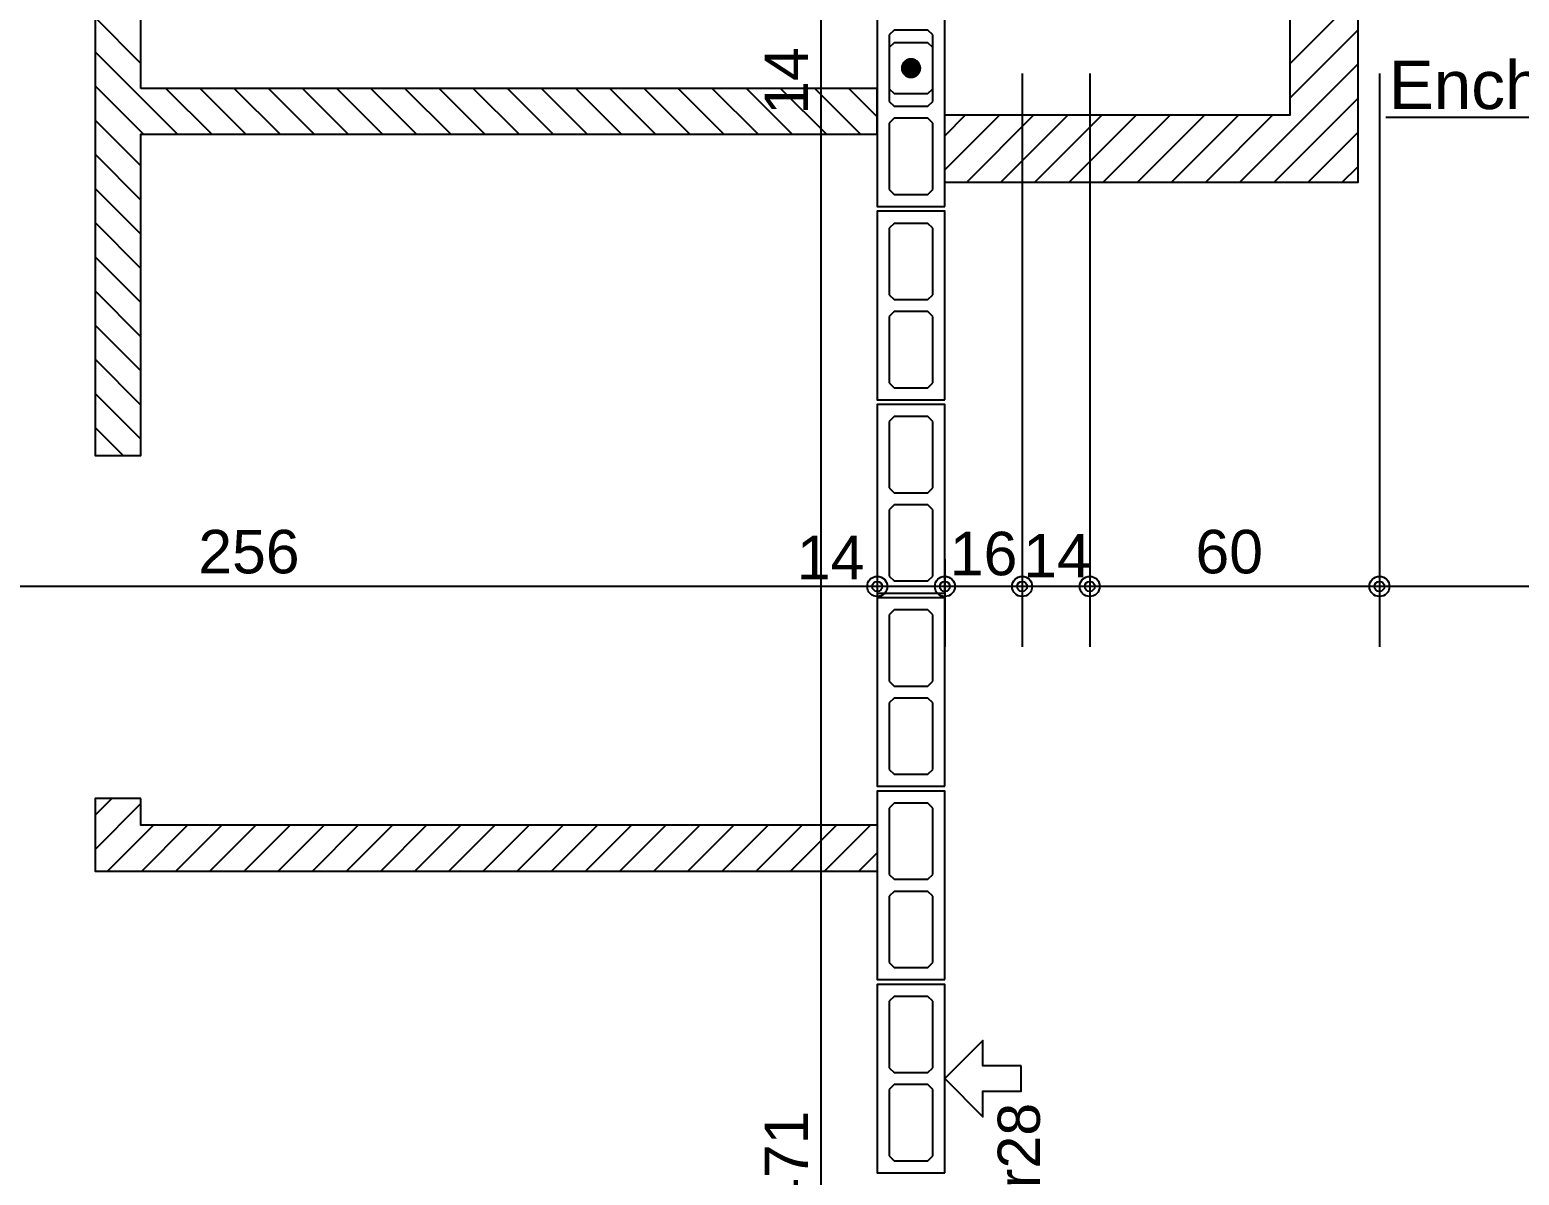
# Model space of a CAD drawing. Extents: x 0 to 119, y 0 to 84.
# Drawn here: x 29.83 to 36, y 44.73 to 49.47 of the extents above; entities that cross this region are included whole.
import ezdxf

# ---------------------------------------------------------------- set-up
doc = ezdxf.new("R2010")
doc.units = 0
doc.header["$MEASUREMENT"] = 0
doc.linetypes.add('ESTILO_TQS_0005', pattern=[0.4, 0.3, -0.1])
for name, color, linetype in [('27', 250, 'CONTINUOUS'), ('29', 9, 'CONTINUOUS'), ('3', 7, 'CONTINUOUS'), ('35', 255, 'CONTINUOUS')]:
    doc.layers.add(name, color=color, linetype=linetype)
doc.styles.add('TQS_ARIAL', font='arial.ttf')

msp = doc.modelspace()

# ---------------------------------------------------------------- linework, layer by layer
at = {"layer": '27', "color": 250, "linetype": 'ESTILO_TQS_0005'}
for points in [[(33.5478, 49.155), (33.5678, 49.175), (33.5678, 49.45), (33.5478, 49.47), (33.4078, 49.47), (33.3878, 49.45), (33.3878, 49.175), (33.4078, 49.155), (33.5478, 49.155)], [(33.5478, 48.79), (33.5678, 48.81), (33.5678, 49.085), (33.5478, 49.105), (33.4078, 49.105), (33.3878, 49.085), (33.3878, 48.81), (33.4078, 48.79), (33.5478, 48.79)], [(33.5478, 48.355), (33.5678, 48.375), (33.5678, 48.65), (33.5478, 48.67), (33.4078, 48.67), (33.3878, 48.65), (33.3878, 48.375), (33.4078, 48.355), (33.5478, 48.355)], [(33.5478, 47.99), (33.5678, 48.01), (33.5678, 48.285), (33.5478, 48.305), (33.4078, 48.305), (33.3878, 48.285), (33.3878, 48.01), (33.4078, 47.99), (33.5478, 47.99)], [(33.5478, 47.555), (33.5678, 47.575), (33.5678, 47.85), (33.5478, 47.87), (33.4078, 47.87), (33.3878, 47.85), (33.3878, 47.575), (33.4078, 47.555), (33.5478, 47.555)], [(33.5478, 47.19), (33.5678, 47.21), (33.5678, 47.485), (33.5478, 47.505), (33.4078, 47.505), (33.3878, 47.485), (33.3878, 47.21), (33.4078, 47.19), (33.5478, 47.19)], [(33.5478, 46.755), (33.5678, 46.775), (33.5678, 47.05), (33.5478, 47.07), (33.4078, 47.07), (33.3878, 47.05), (33.3878, 46.775), (33.4078, 46.755), (33.5478, 46.755)], [(33.5478, 46.39), (33.5678, 46.41), (33.5678, 46.685), (33.5478, 46.705), (33.4078, 46.705), (33.3878, 46.685), (33.3878, 46.41), (33.4078, 46.39), (33.5478, 46.39)], [(33.5478, 45.955), (33.5678, 45.975), (33.5678, 46.25), (33.5478, 46.27), (33.4078, 46.27), (33.3878, 46.25), (33.3878, 45.975), (33.4078, 45.955), (33.5478, 45.955)], [(33.5478, 45.59), (33.5678, 45.61), (33.5678, 45.885), (33.5478, 45.905), (33.4078, 45.905), (33.3878, 45.885), (33.3878, 45.61), (33.4078, 45.59), (33.5478, 45.59)], [(33.5478, 45.155), (33.5678, 45.175), (33.5678, 45.45), (33.5478, 45.47), (33.4078, 45.47), (33.3878, 45.45), (33.3878, 45.175), (33.4078, 45.155), (33.5478, 45.155)], [(33.5478, 44.79), (33.5678, 44.81), (33.5678, 45.085), (33.5478, 45.105), (33.4078, 45.105), (33.3878, 45.085), (33.3878, 44.81), (33.4078, 44.79), (33.5478, 44.79)]]:
    msp.add_lwpolyline(points, dxfattribs=at)
at = {"layer": '29', "color": 9, "linetype": 'Continuous'}
for p, q in [((35.047842, 49.331399), (35.256443, 49.54)), ((30.098202, 49.522021), (30.287842, 49.332381)), ((35.047842, 49.189978), (35.327842, 49.469978)), ((30.098202, 49.3806), (30.439942, 49.03886)), ((34.838241, 48.838956), (35.327842, 49.328557)), ((30.098202, 49.239178), (30.298521, 49.03886)), ((30.391883, 49.228341), (30.581363, 49.03886)), ((30.533304, 49.228341), (30.722785, 49.03886)), ((30.674726, 49.228341), (30.864206, 49.03886)), ((30.816147, 49.228341), (31.005627, 49.03886)), ((30.957568, 49.228341), (31.147049, 49.03886)), ((31.09899, 49.228341), (31.28847, 49.03886)), ((31.240411, 49.228341), (31.429892, 49.03886)), ((31.381832, 49.228341), (31.571313, 49.03886)), ((31.523254, 49.228341), (31.712734, 49.03886)), ((31.664675, 49.228341), (31.854156, 49.03886)), ((31.806097, 49.228341), (31.995577, 49.03886)), ((31.947518, 49.228341), (32.136998, 49.03886)), ((32.088939, 49.228341), (32.27842, 49.03886)), ((32.230361, 49.228341), (32.419841, 49.03886)), ((32.371782, 49.228341), (32.561262, 49.03886)), ((32.513203, 49.228341), (32.702684, 49.03886)), ((32.654625, 49.228341), (32.844105, 49.03886)), ((32.796046, 49.228341), (32.985526, 49.03886)), ((32.937467, 49.228341), (33.126948, 49.03886)), ((33.078889, 49.228341), (33.268369, 49.03886)), ((33.22031, 49.228341), (33.3378, 49.110851)), ((34.979663, 48.838956), (35.327842, 49.187135)), ((33.6178, 48.891306), (33.845395, 49.118902)), ((33.6178, 49.032728), (33.703974, 49.118902)), ((33.706871, 48.838956), (33.986816, 49.118902)), ((33.848292, 48.838956), (34.128238, 49.118902)), ((33.989713, 48.838956), (34.269659, 49.118902)), ((34.131135, 48.838956), (34.411081, 49.118902)), ((34.272556, 48.838956), (34.552502, 49.118902)), ((34.413977, 48.838956), (34.693923, 49.118902)), ((34.555399, 48.838956), (34.835345, 49.118902)), ((34.69682, 48.838956), (34.976766, 49.118902)), ((30.098202, 49.097757), (30.287842, 48.908117)), ((35.121084, 48.838956), (35.327842, 49.045714)), ((30.098202, 48.956336), (30.287842, 48.766696)), ((35.262506, 48.838956), (35.327842, 48.904292)), ((30.098202, 48.814914), (30.287842, 48.625275)), ((30.098202, 48.673493), (30.287842, 48.483853)), ((30.098202, 48.532072), (30.287842, 48.342432)), ((30.098202, 48.39065), (30.287842, 48.201011)), ((30.098202, 48.249229), (30.287842, 48.059589)), ((30.098202, 48.107808), (30.287842, 47.918168)), ((30.098202, 47.966386), (30.287842, 47.776746)), ((30.098202, 47.824965), (30.213876, 47.709291)), ((30.098255, 46.220289), (30.166931, 46.288965)), ((30.098306, 46.078919), (30.288184, 46.268797)), ((30.149772, 45.988964), (30.339781, 46.178973)), ((30.291193, 45.988964), (30.481227, 46.178998)), ((30.432615, 45.988964), (30.622673, 46.179023)), ((30.574036, 45.988964), (30.76412, 46.179048)), ((30.715457, 45.988964), (30.905566, 46.179072)), ((30.856879, 45.988964), (31.047012, 46.179097)), ((30.9983, 45.988964), (31.188459, 46.179122)), ((31.139721, 45.988964), (31.329905, 46.179147)), ((31.281143, 45.988964), (31.471351, 46.179172)), ((31.422564, 45.988964), (31.612797, 46.179197)), ((31.563985, 45.988964), (31.754244, 46.179222)), ((31.705407, 45.988964), (31.89569, 46.179247)), ((31.846828, 45.988964), (32.037136, 46.179272)), ((31.988249, 45.988964), (32.178583, 46.179297)), ((32.129671, 45.988964), (32.320029, 46.179322)), ((32.271092, 45.988964), (32.461475, 46.179347)), ((32.412514, 45.988964), (32.602921, 46.179372)), ((32.553935, 45.988964), (32.744368, 46.179396)), ((32.695356, 45.988964), (32.885814, 46.179421)), ((32.836778, 45.988964), (33.02726, 46.179446)), ((32.978199, 45.988964), (33.168706, 46.179471)), ((33.11962, 45.988964), (33.310153, 46.179496)), ((33.261042, 45.988964), (33.338209, 46.066131))]:
    msp.add_line(p, q, dxfattribs=at)
for points in [[(30.287842, 49.228341), (30.287842, 49.54), (30.098202, 49.54), (30.098202, 47.709291), (30.287842, 47.709291), (30.287842, 49.03886), (33.3378, 49.03886), (33.3378, 49.228341), (30.287842, 49.228341)], [(33.6178, 49.118902), (35.047842, 49.118902), (35.047842, 49.54), (35.327842, 49.54), (35.327842, 48.838956), (33.6178, 48.838956), (33.6178, 49.118902)], [(30.288165, 46.288965), (30.09823, 46.288965), (30.098339, 45.988964), (33.338209, 45.988964), (33.338209, 46.179501), (30.288269, 46.178964), (30.288165, 46.288965)]]:
    msp.add_lwpolyline(points, dxfattribs=at)
at = {"layer": '3', "color": 7, "linetype": 'Continuous'}
for p, q in [((33.4078, 49.4175), (33.3878, 49.3975)), ((33.5478, 49.4175), (33.4078, 49.4175)), ((33.5678, 49.3975), (33.5478, 49.4175)), ((33.3878, 49.3975), (33.3878, 49.2275)), ((33.5678, 49.2275), (33.5678, 49.3975)), ((33.3878, 49.2275), (33.4078, 49.2075)), ((33.5478, 49.2075), (33.5678, 49.2275)), ((33.4078, 49.2075), (33.5478, 49.2075))]:
    msp.add_line(p, q, dxfattribs=at)
for points in [[(33.6178, 48.74), (33.6178, 49.52), (33.3378, 49.52), (33.3378, 48.74), (33.6178, 48.74)], [(33.4778, 49.3131), (33.477861, 49.313097), (33.477921, 49.313088), (33.47798, 49.313072), (33.478037, 49.313051), (33.478091, 49.313025), (33.478143, 49.312992), (33.478191, 49.312955), (33.478235, 49.312913), (33.478274, 49.312867), (33.478309, 49.312817), (33.478339, 49.312764), (33.478363, 49.312708), (33.478381, 49.31265), (33.478393, 49.312591), (33.478399, 49.31253), (33.478399, 49.31247), (33.478393, 49.312409), (33.478381, 49.31235), (33.478363, 49.312292), (33.478339, 49.312236), (33.478309, 49.312183), (33.478274, 49.312133), (33.478235, 49.312087), (33.478191, 49.312045), (33.478143, 49.312008), (33.478091, 49.311975), (33.478037, 49.311949), (33.47798, 49.311928), (33.477921, 49.311912), (33.477861, 49.311903), (33.4778, 49.3119), (33.4778, 49.3503), (33.473976, 49.350106), (33.470191, 49.349526), (33.466484, 49.348566), (33.462893, 49.347237), (33.459456, 49.34555), (33.456206, 49.343525), (33.453178, 49.341181), (33.450403, 49.338543), (33.447909, 49.335638), (33.445721, 49.332495), (33.443863, 49.329147), (33.442353, 49.325628), (33.441207, 49.321975), (33.440436, 49.318224), (33.440049, 49.314415), (33.440049, 49.310585), (33.440436, 49.306776), (33.441207, 49.303025), (33.442353, 49.299372), (33.443863, 49.295853), (33.445721, 49.292505), (33.447909, 49.289362), (33.450403, 49.286457), (33.453178, 49.283819), (33.456206, 49.281475), (33.459456, 49.27945), (33.462893, 49.277763), (33.466484, 49.276434), (33.470191, 49.275474), (33.473976, 49.274894), (33.4778, 49.2747), (33.4778, 49.3131)], [(33.4778, 49.3119), (33.477739, 49.311903), (33.477679, 49.311912), (33.47762, 49.311928), (33.477563, 49.311949), (33.477509, 49.311975), (33.477457, 49.312008), (33.477409, 49.312045), (33.477365, 49.312087), (33.477326, 49.312133), (33.477291, 49.312183), (33.477261, 49.312236), (33.477237, 49.312292), (33.477219, 49.31235), (33.477207, 49.312409), (33.477201, 49.31247), (33.477201, 49.31253), (33.477207, 49.312591), (33.477219, 49.31265), (33.477237, 49.312708), (33.477261, 49.312764), (33.477291, 49.312817), (33.477326, 49.312867), (33.477365, 49.312913), (33.477409, 49.312955), (33.477457, 49.312992), (33.477509, 49.313025), (33.477563, 49.313051), (33.47762, 49.313072), (33.477679, 49.313088), (33.477739, 49.313097), (33.4778, 49.3131), (33.4778, 49.2747), (33.481624, 49.274894), (33.485409, 49.275474), (33.489116, 49.276434), (33.492707, 49.277763), (33.496144, 49.27945), (33.499394, 49.281475), (33.502422, 49.283819), (33.505197, 49.286457), (33.507691, 49.289362), (33.509879, 49.292505), (33.511737, 49.295853), (33.513247, 49.299372), (33.514393, 49.303025), (33.515164, 49.306776), (33.515551, 49.310585), (33.515551, 49.314415), (33.515164, 49.318224), (33.514393, 49.321975), (33.513247, 49.325628), (33.511737, 49.329147), (33.509879, 49.332495), (33.507691, 49.335638), (33.505197, 49.338543), (33.502422, 49.341181), (33.499394, 49.343525), (33.496144, 49.34555), (33.492707, 49.347237), (33.489116, 49.348566), (33.485409, 49.349526), (33.481624, 49.350106), (33.4778, 49.3503), (33.4778, 49.3119)], [(33.6178, 47.94), (33.6178, 48.72), (33.3378, 48.72), (33.3378, 47.94), (33.6178, 47.94)], [(33.6178, 47.14), (33.6178, 47.92), (33.3378, 47.92), (33.3378, 47.14), (33.6178, 47.14)], [(33.6178, 46.34), (33.6178, 47.12), (33.3378, 47.12), (33.3378, 46.34), (33.6178, 46.34)], [(33.6178, 45.54), (33.6178, 46.32), (33.3378, 46.32), (33.3378, 45.54), (33.6178, 45.54)], [(33.6178, 44.74), (33.6178, 45.52), (33.3378, 45.52), (33.3378, 44.74), (33.6178, 44.74)], [(33.933747, 45.182658), (33.775774, 45.182658), (33.775774, 45.287974), (33.6178, 45.13), (33.775774, 44.972026), (33.775774, 45.077342), (33.933747, 45.077342), (33.933747, 45.182658)]]:
    msp.add_lwpolyline(points, dxfattribs=at)
msp.add_circle((33.4778, 49.3125), 0.0372, dxfattribs=at)
for points in [[(33.440049, 49.314415), (33.440049, 49.310585), (33.440436, 49.318224)], [(33.440049, 49.310585), (33.440436, 49.306776), (33.440436, 49.318224)], [(33.440436, 49.318224), (33.440436, 49.306776), (33.441207, 49.321975)], [(33.440436, 49.306776), (33.441207, 49.303025), (33.441207, 49.321975)], [(33.441207, 49.321975), (33.441207, 49.303025), (33.442353, 49.325628)], [(33.441207, 49.303025), (33.442353, 49.299372), (33.442353, 49.325628)], [(33.442353, 49.325628), (33.442353, 49.299372), (33.443863, 49.329147)], [(33.442353, 49.299372), (33.443863, 49.295853), (33.443863, 49.329147)], [(33.443863, 49.329147), (33.443863, 49.295853), (33.445721, 49.332495)], [(33.443863, 49.295853), (33.445721, 49.292505), (33.445721, 49.332495)], [(33.445721, 49.332495), (33.445721, 49.292505), (33.447909, 49.335638)], [(33.445721, 49.292505), (33.447909, 49.289362), (33.447909, 49.335638)], [(33.447909, 49.335638), (33.447909, 49.289362), (33.450403, 49.338543)], [(33.447909, 49.289362), (33.450403, 49.286457), (33.450403, 49.338543)], [(33.450403, 49.338543), (33.450403, 49.286457), (33.453178, 49.341181)], [(33.450403, 49.286457), (33.453178, 49.283819), (33.453178, 49.341181)], [(33.453178, 49.341181), (33.453178, 49.283819), (33.456206, 49.343525)], [(33.453178, 49.283819), (33.456206, 49.281475), (33.456206, 49.343525)], [(33.456206, 49.343525), (33.456206, 49.281475), (33.459456, 49.34555)], [(33.456206, 49.281475), (33.459456, 49.27945), (33.459456, 49.34555)], [(33.459456, 49.34555), (33.459456, 49.27945), (33.462893, 49.347237)], [(33.459456, 49.27945), (33.462893, 49.277763), (33.462893, 49.347237)], [(33.462893, 49.347237), (33.462893, 49.277763), (33.466484, 49.348566)], [(33.462893, 49.277763), (33.466484, 49.276434), (33.466484, 49.348566)], [(33.466484, 49.348566), (33.466484, 49.276434), (33.470191, 49.349526)], [(33.466484, 49.276434), (33.470191, 49.275474), (33.470191, 49.349526)], [(33.473976, 49.274894), (33.473976, 49.350106), (33.470191, 49.275474)], [(33.470191, 49.349526), (33.470191, 49.275474), (33.473976, 49.350106)], [(33.473976, 49.274894), (33.4778, 49.3131), (33.4778, 49.3503)], [(33.473976, 49.274894), (33.4778, 49.3503), (33.473976, 49.350106)], [(33.473976, 49.274894), (33.4778, 49.2747), (33.4778, 49.3131)], [(33.477365, 49.312087), (33.4778, 49.3119), (33.477326, 49.312133)], [(33.4778, 49.3119), (33.4778, 49.3119), (33.477326, 49.312133)], [(33.477326, 49.312133), (33.4778, 49.3119), (33.477326, 49.312133)], [(33.4778, 49.3119), (33.4778, 49.3119), (33.477326, 49.312133)], [(33.477326, 49.312133), (33.4778, 49.3119), (33.477326, 49.312133)], [(33.4778, 49.3119), (33.4778, 49.3119), (33.477326, 49.312133)], [(33.477409, 49.312045), (33.4778, 49.3119), (33.477365, 49.312087)], [(33.4778, 49.3119), (33.4778, 49.3119), (33.477365, 49.312087)], [(33.477365, 49.312087), (33.4778, 49.3119), (33.477365, 49.312087)], [(33.4778, 49.3119), (33.4778, 49.3119), (33.477365, 49.312087)], [(33.477457, 49.312008), (33.4778, 49.3119), (33.477409, 49.312045)], [(33.4778, 49.3119), (33.4778, 49.3119), (33.477409, 49.312045)], [(33.477509, 49.311975), (33.4778, 49.3119), (33.477457, 49.312008)], [(33.4778, 49.3119), (33.4778, 49.3119), (33.477457, 49.312008)], [(33.47762, 49.311928), (33.4778, 49.3119), (33.477509, 49.311975)], [(33.4778, 49.3119), (33.4778, 49.3119), (33.477509, 49.311975)], [(33.4778, 49.3119), (33.4778, 49.3119), (33.47762, 49.311928)], [(33.4778, 49.3119), (33.4778, 49.3119), (33.47762, 49.311928)], [(33.4778, 49.3119), (33.481624, 49.350106), (33.4778, 49.3503)], [(33.4778, 49.3119), (33.4778, 49.2747), (33.481624, 49.350106)], [(33.4778, 49.2747), (33.481624, 49.274894), (33.481624, 49.350106)], [(33.4778, 49.3131), (33.478274, 49.312867), (33.4778, 49.3131)], [(33.478274, 49.312867), (33.478274, 49.312867), (33.4778, 49.3131)], [(33.4778, 49.3131), (33.478274, 49.312867), (33.4778, 49.3131)], [(33.478274, 49.312867), (33.478274, 49.312867), (33.4778, 49.3131)], [(33.4778, 49.3131), (33.478274, 49.312867), (33.4778, 49.3131)], [(33.478274, 49.312867), (33.478235, 49.312913), (33.4778, 49.3131)], [(33.4778, 49.3131), (33.478235, 49.312913), (33.4778, 49.3131)], [(33.478235, 49.312913), (33.478235, 49.312913), (33.4778, 49.3131)], [(33.4778, 49.3131), (33.478235, 49.312913), (33.4778, 49.3131)], [(33.478235, 49.312913), (33.478191, 49.312955), (33.4778, 49.3131)], [(33.4778, 49.3131), (33.478191, 49.312955), (33.4778, 49.3131)], [(33.478191, 49.312955), (33.478143, 49.312992), (33.4778, 49.3131)], [(33.4778, 49.3131), (33.478143, 49.312992), (33.4778, 49.3131)], [(33.478143, 49.312992), (33.478091, 49.313025), (33.4778, 49.3131)], [(33.4778, 49.3131), (33.478091, 49.313025), (33.4778, 49.3131)], [(33.478091, 49.313025), (33.47798, 49.313072), (33.4778, 49.3131)], [(33.4778, 49.3131), (33.47798, 49.313072), (33.4778, 49.3131)], [(33.47798, 49.313072), (33.4778, 49.3131), (33.4778, 49.3131)], [(33.4778, 49.3131), (33.4778, 49.3131), (33.4778, 49.3131)], [(33.4778, 49.3131), (33.4778, 49.3131), (33.4778, 49.3131)], [(33.4778, 49.3131), (33.4778, 49.3131), (33.4778, 49.3131)], [(33.4778, 49.3131), (33.4778, 49.3131), (33.4778, 49.3131)], [(33.4778, 49.3131), (33.4778, 49.3131), (33.4778, 49.3131)], [(33.4778, 49.3131), (33.4778, 49.3131), (33.4778, 49.3131)], [(33.4778, 49.3131), (33.4778, 49.3131), (33.4778, 49.3131)], [(33.4778, 49.3131), (33.4778, 49.3131), (33.4778, 49.3131)], [(33.4778, 49.3131), (33.4778, 49.3131), (33.4778, 49.3131)], [(33.4778, 49.3131), (33.4778, 49.3131), (33.4778, 49.3131)], [(33.4778, 49.3131), (33.4778, 49.3131), (33.4778, 49.3131)], [(33.4778, 49.3131), (33.4778, 49.3131), (33.4778, 49.3131)], [(33.4778, 49.3119), (33.4778, 49.3119), (33.4778, 49.3119)], [(33.4778, 49.3119), (33.4778, 49.3119), (33.4778, 49.3119)], [(33.4778, 49.3119), (33.4778, 49.3119), (33.4778, 49.3119)], [(33.4778, 49.3119), (33.4778, 49.3119), (33.4778, 49.3119)], [(33.4778, 49.3119), (33.4778, 49.3119), (33.4778, 49.3119)], [(33.4778, 49.3119), (33.4778, 49.3119), (33.4778, 49.3119)], [(33.4778, 49.3119), (33.4778, 49.3119), (33.4778, 49.3119)], [(33.4778, 49.3119), (33.4778, 49.3119), (33.4778, 49.3119)], [(33.4778, 49.3119), (33.4778, 49.3119), (33.4778, 49.3119)], [(33.4778, 49.3119), (33.4778, 49.3119), (33.4778, 49.3119)], [(33.4778, 49.3119), (33.4778, 49.3119), (33.4778, 49.3119)], [(33.4778, 49.3119), (33.4778, 49.3119), (33.4778, 49.3119)], [(33.481624, 49.350106), (33.481624, 49.274894), (33.485409, 49.349526)], [(33.481624, 49.274894), (33.485409, 49.275474), (33.485409, 49.349526)], [(33.485409, 49.349526), (33.485409, 49.275474), (33.489116, 49.348566)], [(33.485409, 49.275474), (33.489116, 49.276434), (33.489116, 49.348566)], [(33.489116, 49.348566), (33.489116, 49.276434), (33.492707, 49.347237)], [(33.489116, 49.276434), (33.492707, 49.277763), (33.492707, 49.347237)], [(33.492707, 49.347237), (33.492707, 49.277763), (33.496144, 49.34555)], [(33.492707, 49.277763), (33.496144, 49.27945), (33.496144, 49.34555)], [(33.496144, 49.34555), (33.496144, 49.27945), (33.499394, 49.343525)], [(33.496144, 49.27945), (33.499394, 49.281475), (33.499394, 49.343525)], [(33.499394, 49.343525), (33.499394, 49.281475), (33.502422, 49.341181)], [(33.499394, 49.281475), (33.502422, 49.283819), (33.502422, 49.341181)], [(33.502422, 49.341181), (33.502422, 49.283819), (33.505197, 49.338543)], [(33.502422, 49.283819), (33.505197, 49.286457), (33.505197, 49.338543)], [(33.505197, 49.338543), (33.505197, 49.286457), (33.507691, 49.335638)], [(33.505197, 49.286457), (33.507691, 49.289362), (33.507691, 49.335638)], [(33.507691, 49.335638), (33.507691, 49.289362), (33.509879, 49.332495)], [(33.507691, 49.289362), (33.509879, 49.292505), (33.509879, 49.332495)], [(33.509879, 49.332495), (33.509879, 49.292505), (33.511737, 49.329147)], [(33.509879, 49.292505), (33.511737, 49.295853), (33.511737, 49.329147)], [(33.511737, 49.329147), (33.511737, 49.295853), (33.513247, 49.325628)], [(33.511737, 49.295853), (33.513247, 49.299372), (33.513247, 49.325628)], [(33.513247, 49.325628), (33.513247, 49.299372), (33.514393, 49.321975)], [(33.513247, 49.299372), (33.514393, 49.303025), (33.514393, 49.321975)], [(33.514393, 49.321975), (33.514393, 49.303025), (33.515164, 49.318224)], [(33.514393, 49.303025), (33.515164, 49.306776), (33.515164, 49.318224)], [(33.515164, 49.318224), (33.515164, 49.306776), (33.515551, 49.314415)], [(33.515164, 49.306776), (33.515551, 49.310585), (33.515551, 49.314415)]]:
    msp.add_solid(points, dxfattribs=at)
at = {"layer": '35', "color": 255, "linetype": 'Continuous'}
for p, q in [((33.104834, 40.12), (33.104834, 49.54)), ((33.9378, 49.29), (33.9378, 46.917311)), ((33.9378, 49.29), (33.9378, 46.917311)), ((34.2178, 49.29), (34.2178, 46.917311)), ((34.2178, 49.29), (34.2178, 46.917311)), ((35.4178, 49.29), (35.4178, 46.917311)), ((35.4178, 49.29), (35.4178, 46.917311)), ((33.3378, 47.53), (33.3378, 47.53)), ((33.3378, 47.53), (33.3378, 47.53)), ((33.6178, 47.53), (33.6178, 47.53)), ((33.6178, 47.53), (33.6178, 47.53)), ((33.3378, 47.28), (33.3378, 46.917311)), ((33.3378, 47.28), (33.3378, 46.917311)), ((33.6178, 47.28), (33.6178, 46.917311)), ((33.6178, 47.28), (33.6178, 46.917311)), ((33.3378, 47.167311), (28.2178, 47.167311)), ((33.6178, 47.167311), (33.3378, 47.167311)), ((33.9378, 47.167311), (33.6178, 47.167311)), ((34.2178, 47.167311), (33.9378, 47.167311)), ((35.4178, 47.167311), (34.2178, 47.167311)), ((37.237844, 47.167311), (35.4178, 47.167311))]:
    msp.add_line(p, q, dxfattribs=at)
msp.add_lwpolyline([(35.444636, 49.109098), (36.954759, 49.109098), (37.237844, 49.68), (37.156969, 49.443443), (37.237844, 49.68), (37.098499, 49.472436)], dxfattribs=at)
for centre, radius in [((33.3378, 47.167311), 0.041625), ((33.3378, 47.167311), 0.041625), ((33.6178, 47.167311), 0.041625), ((33.6178, 47.167311), 0.041625), ((33.9378, 47.167311), 0.041625), ((33.9378, 47.167311), 0.041625), ((34.2178, 47.167311), 0.041625), ((34.2178, 47.167311), 0.041625), ((35.4178, 47.167311), 0.041625), ((35.4178, 47.167311), 0.041625), ((33.3378, 47.167311), 0.02075), ((33.3378, 47.167311), 0.02075), ((33.6178, 47.167311), 0.02075), ((33.6178, 47.167311), 0.02075), ((33.9378, 47.167311), 0.02075), ((33.9378, 47.167311), 0.02075), ((34.2178, 47.167311), 0.02075), ((34.2178, 47.167311), 0.02075), ((35.4178, 47.167311), 0.02075), ((35.4178, 47.167311), 0.02075)]:
    msp.add_circle(centre, radius, dxfattribs=at)

# ---------------------------------------------------------------- texts
at = {"layer": '3', "color": 7, "linetype": 'Continuous', "style": 'TQS_ARIAL'}
msp.add_text('Par28', height=0.175, rotation=90, dxfattribs=at).set_placement((34.01155, 44.377138))
at = {"layer": '35', "color": 255, "linetype": 'Continuous', "style": 'TQS_ARIAL'}
for s, p in [('14', (33.050834, 49.12)), ('471', (33.050834, 44.578))]:
    msp.add_text(s, height=0.18, rotation=90, dxfattribs=at).set_placement(p)
for s, height, p in [('Enchimento', 0.2, (35.456308, 49.143057)), ('256', 0.18, (30.5258, 47.221311)), ('14', 0.18, (33.004457, 47.196831)), ('16', 0.18, (33.638533, 47.213454)), ('14', 0.18, (33.942759, 47.204273)), ('60', 0.18, (34.6558, 47.221311))]:
    msp.add_text(s, height=height, dxfattribs=at).set_placement(p)

doc.saveas('drawing.dxf')
